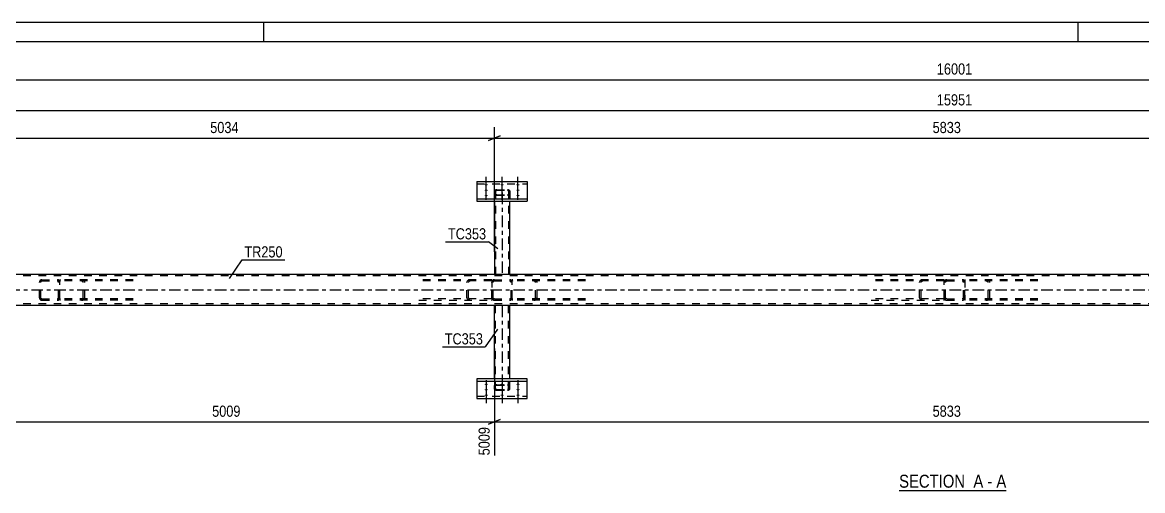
# Model space of a CAD drawing. Header units: millimetres. Extents: x 0 to 841, y 0 to 594.
# Drawn here: x 148.8 to 437.6, y 473.3 to 594 of the extents above; entities that cross this region are included whole.
import ezdxf

# ---------------------------------------------------------------- set-up
doc = ezdxf.new("R2010")
doc.units = ezdxf.units.MM
doc.linetypes.add('DXK_LINE_DOT2', pattern=[3.9198, 1.9599, -1.9599])
doc.linetypes.add('DXK_LINE_DOT3', pattern=[5.9187, 2.979, -0.9799, 0.9799, -0.9799])
doc.styles.add('Arial Narrow', font='ARIALN.TTF', dxfattribs={"height": 0.2})

# ---------------------------------------------------------------- blocks, each defined once
blk = doc.blocks.new('Unknown-122615563-1162')
at = {"color": 5, "linetype": 'Continuous'}
for p, q in [((841, 594), (0, 594)), ((211, 589), (211, 594)), ((421, 589), (421, 594)), ((836, 589), (5, 589))]:
    blk.add_line(p, q, dxfattribs=at)
blk = doc.blocks.new('Unknown-122615563-12 - 2973')
at = {"color": 6, "linetype": 'Continuous'}
blk.add_line((374.84, 473.31), (402.49, 473.31), dxfattribs=at)
at = {"color": 0, "linetype": 'Continuous'}
blk.add_wipeout([(392.95, 474.06), (392.95, 477.56), (374.84, 477.56), (374.84, 474.06)], dxfattribs=at)
at = {"color": 7, "linetype": 'Continuous', "style": 'Arial Narrow'}
blk.add_text('SECTION ', height=3.34, dxfattribs=at).set_placement((374.84, 474.06))
at = {"color": 0, "linetype": 'Continuous'}
blk.add_wipeout([(396.56, 474.06), (396.56, 477.56), (394, 477.56), (394, 474.06)], dxfattribs=at)
blk.add_wipeout([(398.88, 474.06), (398.88, 477.56), (397.61, 477.56), (397.61, 474.06)], dxfattribs=at)
at = {"color": 7, "linetype": 'Continuous', "style": 'Arial Narrow'}
blk.add_text('A', height=3.34, dxfattribs=at).set_placement((394, 474.06))
at = {"color": 0, "linetype": 'Continuous'}
blk.add_wipeout([(402.49, 474.06), (402.49, 477.56), (399.93, 477.56), (399.93, 474.06)], dxfattribs=at)
at = {"color": 7, "linetype": 'Continuous', "style": 'Arial Narrow'}
for s, p in [('A', (399.93, 474.06)), ('-', (397.61, 474.06))]:
    blk.add_text(s, height=3.34, dxfattribs=at).set_placement(p)
blk = doc.blocks.new('Part-122615563-3016 - 2973')
at = {"color": 2, "linetype": 'Continuous'}
for p, q in [((278.97, 502.13), (265.97, 502.13)), ((265.97, 502.13), (265.97, 497.08)), ((265.97, 501.53), (278.97, 501.53)), ((278.97, 497.08), (278.97, 502.13)), ((265.97, 497.08), (278.97, 497.08))]:
    blk.add_line(p, q, dxfattribs=at)
at = {"color": 7, "linetype": 'DXK_LINE_DOT2'}
blk.add_line((265.97, 497.69), (278.97, 497.69), dxfattribs=at)
blk = doc.blocks.new('Part-122615563-3025 - 2973')
at = {"color": 7, "linetype": 'DXK_LINE_DOT2'}
for p, q in [((391.91, 527.67), (391.78, 527.65)), ((391.78, 527.65), (391.78, 522.41)), ((391.91, 527.35), (391.78, 527.33)), ((410.63, 527.67), (391.91, 527.67)), ((410.63, 527.35), (391.91, 527.35)), ((397.67, 527.62), (397.33, 527.67)), ((397.33, 527.35), (397.5, 527.32)), ((397.74, 527.15), (397.77, 527.03)), ((397.77, 523.03), (397.77, 527.03)), ((398.2, 527.03), (398.14, 527.27)), ((398.2, 523.03), (398.2, 527.03)), ((397.77, 523.03), (397.74, 522.9)), ((398.14, 522.78), (398.2, 523.03)), ((391.78, 522.73), (391.91, 522.71)), ((391.91, 522.39), (391.78, 522.41)), ((410.63, 522.71), (391.91, 522.71)), ((410.63, 522.39), (391.91, 522.39)), ((397.5, 522.73), (397.33, 522.71)), ((397.33, 522.39), (397.67, 522.43))]:
    blk.add_line(p, q, dxfattribs=at)
for centre, radius, start, end in [((397.4, 526.94), 0.396, 31.9779, 75.1661), ((397.46, 526.85), 0.792, 31.9779, 75.1661), ((397.4, 523.11), 0.396, 284.8339, 328.0221), ((397.46, 523.2), 0.792, 284.8339, 328.0221)]:
    blk.add_arc(centre, radius, start, end, dxfattribs=at)
blk = doc.blocks.new('Part-122615563-3027 - 2973')
at = {"color": 7, "linetype": 'DXK_LINE_DOT2'}
for p, q in [((386.37, 527.67), (367.65, 527.67)), ((386.37, 527.35), (367.65, 527.35)), ((380.15, 527.27), (380.08, 527.03)), ((380.08, 523.03), (380.08, 527.03)), ((380.51, 527.03), (380.55, 527.15)), ((380.51, 523.03), (380.51, 527.03)), ((380.95, 527.67), (380.61, 527.62)), ((380.78, 527.32), (380.95, 527.35)), ((386.5, 527.65), (386.37, 527.67)), ((386.37, 527.35), (386.5, 527.33)), ((386.5, 522.41), (386.5, 527.65)), ((380.08, 523.03), (380.15, 522.78)), ((380.55, 522.9), (380.51, 523.03)), ((386.37, 522.71), (367.65, 522.71)), ((367.65, 522.39), (386.37, 522.39)), ((380.61, 522.43), (380.95, 522.39)), ((380.95, 522.71), (380.78, 522.73)), ((386.37, 522.71), (386.5, 522.73)), ((386.37, 522.39), (386.5, 522.41))]:
    blk.add_line(p, q, dxfattribs=at)
for centre, radius, start, end in [((380.82, 526.85), 0.792, 104.8339, 148.0221), ((380.88, 526.94), 0.396, 104.8339, 148.0221), ((380.88, 523.11), 0.396, 211.9779, 255.1661), ((380.82, 523.2), 0.792, 211.9779, 255.1661)]:
    blk.add_arc(centre, radius, start, end, dxfattribs=at)
blk = doc.blocks.new('Part-122615563-3030 - 2973')
at = {"color": 7, "linetype": 'DXK_LINE_DOT2'}
for p, q in [((275.25, 527.67), (275.11, 527.65)), ((275.11, 522.41), (275.11, 527.65)), ((275.25, 527.35), (275.11, 527.33)), ((293.97, 527.67), (275.25, 527.67)), ((293.97, 527.35), (275.25, 527.35)), ((281, 527.62), (280.67, 527.67)), ((280.67, 527.35), (280.83, 527.32)), ((281.07, 527.15), (281.1, 527.03)), ((281.1, 523.03), (281.1, 527.03)), ((281.54, 527.03), (281.47, 527.27)), ((281.54, 523.03), (281.54, 527.03)), ((281.1, 523.03), (281.07, 522.9)), ((281.47, 522.78), (281.54, 523.03)), ((275.11, 522.73), (275.25, 522.71)), ((275.25, 522.39), (275.11, 522.41)), ((293.97, 522.71), (275.25, 522.71)), ((293.97, 522.39), (275.25, 522.39)), ((280.83, 522.73), (280.67, 522.71)), ((280.67, 522.39), (281, 522.43))]:
    blk.add_line(p, q, dxfattribs=at)
for centre, radius, start, end in [((280.73, 526.94), 0.396, 31.9779, 75.1661), ((280.8, 526.85), 0.792, 31.9779, 75.1661), ((280.73, 523.11), 0.396, 284.8339, 328.0221), ((280.8, 523.2), 0.792, 284.8339, 328.0221)]:
    blk.add_arc(centre, radius, start, end, dxfattribs=at)
blk = doc.blocks.new('Part-122615563-3042 - 2973')
at = {"color": 2, "linetype": 'Continuous'}
for p, q in [((270.47, 502.13), (270.47, 521.03)), ((274.46, 521.03), (270.49, 521.03)), ((274.47, 502.13), (274.47, 521.03))]:
    blk.add_line(p, q, dxfattribs=at)
at = {"color": 7, "linetype": 'DXK_LINE_DOT2'}
for p, q in [((270.49, 521.03), (270.47, 521.03)), ((270.47, 521.03), (270.49, 521.03)), ((270.79, 499.44), (270.79, 521.03)), ((274.06, 521.03), (274.08, 521.03)), ((274.13, 521.03), (274.15, 521.03)), ((274.15, 499.44), (274.15, 521.03)), ((274.47, 521.03), (274.46, 521.03)), ((274.47, 521.03), (274.46, 521.03)), ((270.47, 502.13), (270.47, 499.44)), ((270.52, 500.46), (270.47, 500.37)), ((270.47, 499.44), (270.47, 500.37)), ((270.66, 500.53), (270.52, 500.46)), ((270.87, 500.58), (270.66, 500.53)), ((270.79, 500.37), (270.82, 500.42)), ((270.82, 500.42), (270.89, 500.45)), ((271.11, 500.59), (270.87, 500.58)), ((270.89, 500.45), (270.99, 500.47)), ((270.99, 500.47), (271.11, 500.48)), ((271.11, 500.59), (273.83, 500.59)), ((271.11, 500.48), (273.83, 500.48)), ((274.08, 500.58), (273.83, 500.59)), ((273.83, 500.48), (273.96, 500.47)), ((273.96, 500.47), (274.06, 500.45)), ((274.06, 500.45), (274.13, 500.42)), ((274.29, 500.53), (274.08, 500.58)), ((274.13, 500.42), (274.15, 500.37)), ((274.42, 500.46), (274.29, 500.53)), ((274.47, 500.37), (274.42, 500.46)), ((274.47, 499.44), (274.47, 502.13)), ((270.47, 499.44), (270.52, 499.36)), ((270.52, 499.36), (270.66, 499.29)), ((270.66, 499.29), (270.87, 499.24)), ((270.82, 499.4), (270.79, 499.44)), ((270.89, 499.37), (270.82, 499.4)), ((270.87, 499.24), (271.11, 499.22)), ((270.99, 499.34), (270.89, 499.37)), ((271.11, 499.33), (270.99, 499.34)), ((271.11, 499.33), (273.83, 499.33)), ((271.11, 499.22), (273.83, 499.22)), ((273.96, 499.34), (273.83, 499.33)), ((273.83, 499.22), (274.08, 499.24)), ((274.06, 499.37), (273.96, 499.34)), ((274.13, 499.4), (274.06, 499.37)), ((274.08, 499.24), (274.29, 499.29)), ((274.15, 499.44), (274.13, 499.4)), ((274.29, 499.29), (274.42, 499.36)), ((274.42, 499.36), (274.47, 499.44))]:
    blk.add_line(p, q, dxfattribs=at)
at = {"color": 7, "linetype": 'DXK_LINE_DOT3'}
blk.add_line((272.47, 521.03), (272.47, 499.91), dxfattribs=at)
blk = doc.blocks.new('Part-122615563-3044 - 2973')
at = {"color": 7, "linetype": 'DXK_LINE_DOT2'}
for p, q in [((269.88, 527.27), (269.83, 527.03)), ((269.83, 523.03), (269.83, 527.03)), ((270.15, 527.03), (270.18, 527.15)), ((270.15, 523.03), (270.15, 527.03)), ((270.47, 527.67), (270.23, 527.62)), ((270.35, 527.32), (270.47, 527.35)), ((270.47, 527.67), (274.47, 527.67)), ((270.47, 527.35), (274.47, 527.35)), ((274.72, 527.62), (274.47, 527.67)), ((274.47, 527.35), (274.6, 527.32)), ((274.77, 527.15), (274.79, 527.03)), ((274.79, 523.03), (274.79, 527.03)), ((275.11, 527.03), (275.07, 527.27)), ((275.11, 523.03), (275.11, 527.03)), ((269.83, 523.03), (269.88, 522.78)), ((270.18, 522.9), (270.15, 523.03)), ((274.79, 523.03), (274.77, 522.9)), ((275.07, 522.78), (275.11, 523.03)), ((270.23, 522.43), (270.47, 522.39)), ((270.47, 522.71), (270.35, 522.73)), ((270.47, 522.71), (274.47, 522.71)), ((270.47, 522.39), (274.47, 522.39)), ((274.6, 522.73), (274.47, 522.71)), ((274.47, 522.39), (274.72, 522.43))]:
    blk.add_line(p, q, dxfattribs=at)
for centre, radius, start, end in [((270.47, 527.03), 0.64, 112.5, 157.5), ((270.47, 527.03), 0.32, 112.5, 157.5), ((274.47, 527.03), 0.32, 22.5, 67.5), ((274.47, 527.03), 0.64, 22.5, 67.5), ((270.47, 523.03), 0.32, 202.5, 247.5), ((274.47, 523.03), 0.32, 292.5, 337.5), ((270.47, 523.03), 0.64, 202.5, 247.5), ((274.47, 523.03), 0.64, 292.5, 337.5)]:
    blk.add_arc(centre, radius, start, end, dxfattribs=at)
blk = doc.blocks.new('Part-122615563-3045 - 2973')
at = {"color": 7, "linetype": 'DXK_LINE_DOT2'}
for p, q in [((153.22, 527.27), (153.17, 527.03)), ((153.17, 523.03), (153.17, 527.03)), ((153.49, 527.03), (153.51, 527.15)), ((153.49, 523.03), (153.49, 527.03)), ((153.81, 527.67), (153.56, 527.62)), ((153.68, 527.32), (153.81, 527.35)), ((153.81, 527.67), (157.81, 527.67)), ((153.81, 527.35), (157.81, 527.35)), ((158.05, 527.62), (157.81, 527.67)), ((157.81, 527.35), (157.93, 527.32)), ((158.1, 527.15), (158.13, 527.03)), ((158.13, 523.03), (158.13, 527.03)), ((158.45, 527.03), (158.4, 527.27)), ((158.45, 523.03), (158.45, 527.03)), ((153.17, 523.03), (153.22, 522.78)), ((153.51, 522.9), (153.49, 523.03)), ((158.13, 523.03), (158.1, 522.9)), ((158.4, 522.78), (158.45, 523.03)), ((153.56, 522.43), (153.81, 522.39)), ((153.81, 522.71), (153.68, 522.73)), ((153.81, 522.71), (157.81, 522.71)), ((153.81, 522.39), (157.81, 522.39)), ((157.93, 522.73), (157.81, 522.71)), ((157.81, 522.39), (158.05, 522.43))]:
    blk.add_line(p, q, dxfattribs=at)
for centre, radius, start, end in [((153.81, 527.03), 0.64, 112.5, 157.5), ((153.81, 527.03), 0.32, 112.5, 157.5), ((157.81, 527.03), 0.32, 22.5, 67.5), ((157.81, 527.03), 0.64, 22.5, 67.5), ((153.81, 523.03), 0.32, 202.5, 247.5), ((157.81, 523.03), 0.32, 292.5, 337.5), ((153.81, 523.03), 0.64, 202.5, 247.5), ((157.81, 523.03), 0.64, 292.5, 337.5)]:
    blk.add_arc(centre, radius, start, end, dxfattribs=at)
blk = doc.blocks.new('Part-122615563-3046 - 2973')
at = {"color": 7, "linetype": 'DXK_LINE_DOT2'}
for p, q in [((386.55, 527.27), (386.5, 527.03)), ((386.5, 523.03), (386.5, 527.03)), ((386.82, 527.03), (386.85, 527.15)), ((386.82, 523.03), (386.82, 527.03)), ((387.14, 527.67), (386.9, 527.62)), ((387.02, 527.32), (387.14, 527.35)), ((387.14, 527.67), (391.14, 527.67)), ((387.14, 527.35), (391.14, 527.35)), ((391.39, 527.62), (391.14, 527.67)), ((391.14, 527.35), (391.26, 527.32)), ((391.44, 527.15), (391.46, 527.03)), ((391.46, 523.03), (391.46, 527.03)), ((391.78, 527.03), (391.73, 527.27)), ((391.78, 523.03), (391.78, 527.03)), ((386.5, 523.03), (386.55, 522.78)), ((386.85, 522.9), (386.82, 523.03)), ((391.46, 523.03), (391.44, 522.9)), ((391.73, 522.78), (391.78, 523.03)), ((386.9, 522.43), (387.14, 522.39)), ((387.14, 522.71), (387.02, 522.73)), ((387.14, 522.71), (391.14, 522.71)), ((387.14, 522.39), (391.14, 522.39)), ((391.26, 522.73), (391.14, 522.71)), ((391.14, 522.39), (391.39, 522.43))]:
    blk.add_line(p, q, dxfattribs=at)
for centre, radius, start, end in [((387.14, 527.03), 0.64, 112.5, 157.5), ((387.14, 527.03), 0.32, 112.5, 157.5), ((391.14, 527.03), 0.32, 22.5, 67.5), ((391.14, 527.03), 0.64, 22.5, 67.5), ((387.14, 523.03), 0.32, 202.5, 247.5), ((391.14, 523.03), 0.32, 292.5, 337.5), ((387.14, 523.03), 0.64, 202.5, 247.5), ((391.14, 523.03), 0.64, 292.5, 337.5)]:
    blk.add_arc(centre, radius, start, end, dxfattribs=at)
blk = doc.blocks.new('Part-122615563-3087 - 2973')
at = {"color": 7, "linetype": 'DXK_LINE_DOT2'}
for p, q in [((158.58, 527.67), (158.45, 527.65)), ((158.45, 522.41), (158.45, 527.65)), ((158.58, 527.35), (158.45, 527.33)), ((177.3, 527.67), (158.58, 527.67)), ((177.3, 527.35), (158.58, 527.35)), ((164.33, 527.62), (164, 527.67)), ((164, 527.35), (164.17, 527.32)), ((164.4, 527.15), (164.43, 527.03)), ((164.43, 523.03), (164.43, 527.03)), ((164.87, 527.03), (164.8, 527.27)), ((164.87, 523.03), (164.87, 527.03)), ((164.43, 523.03), (164.4, 522.9)), ((164.8, 522.78), (164.87, 523.03)), ((158.45, 522.73), (158.58, 522.71)), ((158.58, 522.39), (158.45, 522.41)), ((177.3, 522.71), (158.58, 522.71)), ((177.3, 522.39), (158.58, 522.39)), ((164.17, 522.73), (164, 522.71)), ((164, 522.39), (164.33, 522.43))]:
    blk.add_line(p, q, dxfattribs=at)
for centre, radius, start, end in [((164.07, 526.94), 0.396, 31.9779, 75.1661), ((164.13, 526.85), 0.792, 31.9779, 75.1661), ((164.07, 523.11), 0.396, 284.8339, 328.0221), ((164.13, 523.2), 0.792, 284.8339, 328.0221)]:
    blk.add_arc(centre, radius, start, end, dxfattribs=at)
blk = doc.blocks.new('Part-122615563-3093 - 2973')
at = {"color": 7, "linetype": 'DXK_LINE_DOT2'}
for p, q in [((270.52, 550.69), (270.47, 550.61)), ((270.47, 550.61), (270.47, 547.92)), ((270.47, 549.68), (270.52, 549.59)), ((270.66, 550.76), (270.52, 550.69)), ((270.52, 549.59), (270.66, 549.52)), ((270.87, 550.81), (270.66, 550.76)), ((270.66, 549.52), (270.87, 549.47)), ((270.79, 550.61), (270.82, 550.65)), ((270.79, 550.61), (270.79, 529.03)), ((270.82, 549.64), (270.79, 549.68)), ((270.82, 550.65), (270.89, 550.68)), ((270.89, 549.6), (270.82, 549.64)), ((271.11, 550.83), (270.87, 550.81)), ((270.87, 549.47), (271.11, 549.46)), ((270.89, 550.68), (270.99, 550.71)), ((270.99, 549.58), (270.89, 549.6)), ((270.99, 550.71), (271.11, 550.72)), ((271.11, 549.57), (270.99, 549.58)), ((271.11, 550.83), (273.83, 550.83)), ((271.11, 550.72), (273.83, 550.72)), ((271.11, 549.57), (273.83, 549.57)), ((271.11, 549.46), (273.83, 549.46)), ((274.08, 550.81), (273.83, 550.83)), ((273.83, 550.72), (273.96, 550.71)), ((273.96, 549.58), (273.83, 549.57)), ((273.83, 549.46), (274.08, 549.47)), ((273.96, 550.71), (274.06, 550.68)), ((274.06, 549.6), (273.96, 549.58)), ((274.06, 550.68), (274.13, 550.65)), ((274.13, 549.64), (274.06, 549.6)), ((274.29, 550.76), (274.08, 550.81)), ((274.08, 549.47), (274.29, 549.52)), ((274.13, 550.65), (274.15, 550.61)), ((274.15, 549.68), (274.13, 549.64)), ((274.15, 550.61), (274.15, 529.03)), ((274.42, 550.69), (274.29, 550.76)), ((274.29, 549.52), (274.42, 549.59)), ((274.47, 550.61), (274.42, 550.69)), ((274.42, 549.59), (274.47, 549.68)), ((274.47, 550.61), (274.47, 547.92)), ((270.49, 529.03), (270.47, 529.03)), ((270.47, 529.03), (270.49, 529.03)), ((274.13, 529.03), (274.15, 529.03)), ((274.46, 529.03), (274.47, 529.03)), ((274.47, 529.03), (274.46, 529.03))]:
    blk.add_line(p, q, dxfattribs=at)
at = {"color": 7, "linetype": 'DXK_LINE_DOT3'}
blk.add_line((272.47, 550.14), (272.47, 529.03), dxfattribs=at)
at = {"color": 2, "linetype": 'Continuous'}
for p, q in [((270.47, 547.92), (270.47, 529.03)), ((274.47, 529.03), (274.47, 547.92)), ((274.42, 529.03), (270.49, 529.03)), ((274.46, 529.03), (274.42, 529.03))]:
    blk.add_line(p, q, dxfattribs=at)
blk = doc.blocks.new('Bolt-122615563-3061 - 2973')
at = {"linetype": 'Continuous'}
for points in [[(268.37, 552), (268.28, 552), (268.19, 552.01), (268.11, 552.02), (268.05, 552.05), (267.99, 552.07), (267.95, 552.1), (267.94, 552.13), (267.94, 552.16), (267.95, 552.19), (267.99, 552.22), (268.05, 552.25), (268.11, 552.27), (268.19, 552.28), (268.28, 552.29), (268.37, 552.3), (268.46, 552.29), (268.55, 552.28), (268.63, 552.27), (268.7, 552.25), (268.75, 552.22), (268.79, 552.19), (268.81, 552.16), (268.81, 552.13), (268.79, 552.1), (268.75, 552.07), (268.7, 552.05), (268.63, 552.02), (268.55, 552.01), (268.46, 552)], [(272.47, 552), (272.38, 552), (272.29, 552.01), (272.21, 552.02), (272.15, 552.05), (272.09, 552.07), (272.05, 552.1), (272.04, 552.13), (272.04, 552.16), (272.05, 552.19), (272.09, 552.22), (272.15, 552.25), (272.21, 552.27), (272.29, 552.28), (272.38, 552.29), (272.47, 552.3), (272.56, 552.29), (272.65, 552.28), (272.73, 552.27), (272.8, 552.25), (272.85, 552.22), (272.89, 552.19), (272.91, 552.16), (272.91, 552.13), (272.89, 552.1), (272.85, 552.07), (272.8, 552.05), (272.73, 552.02), (272.65, 552.01), (272.56, 552)], [(276.57, 552), (276.48, 552), (276.39, 552.01), (276.31, 552.02), (276.25, 552.05), (276.19, 552.07), (276.15, 552.1), (276.14, 552.13), (276.14, 552.16), (276.15, 552.19), (276.19, 552.22), (276.25, 552.25), (276.31, 552.27), (276.39, 552.28), (276.48, 552.29), (276.57, 552.3), (276.66, 552.29), (276.75, 552.28), (276.83, 552.27), (276.9, 552.25), (276.95, 552.22), (276.99, 552.19), (277.01, 552.16), (277.01, 552.13), (276.99, 552.1), (276.95, 552.07), (276.9, 552.05), (276.83, 552.02), (276.75, 552.01), (276.66, 552)], [(268.37, 550.59), (268.28, 550.6), (268.19, 550.61), (268.11, 550.62), (268.05, 550.64), (267.99, 550.67), (267.95, 550.7), (267.94, 550.73), (267.94, 550.76), (267.95, 550.79), (267.99, 550.82), (268.05, 550.84), (268.11, 550.87), (268.19, 550.88), (268.28, 550.89), (268.37, 550.89), (268.46, 550.89), (268.55, 550.88), (268.63, 550.87), (268.7, 550.84), (268.75, 550.82), (268.79, 550.79), (268.81, 550.76), (268.81, 550.73), (268.79, 550.7), (268.75, 550.67), (268.7, 550.64), (268.63, 550.62), (268.55, 550.61), (268.46, 550.6)], [(268.37, 549.19), (268.28, 549.19), (268.19, 549.2), (268.11, 549.22), (268.05, 549.24), (267.99, 549.27), (267.95, 549.29), (267.94, 549.33), (267.94, 549.36), (267.95, 549.39), (267.99, 549.42), (268.05, 549.44), (268.11, 549.46), (268.19, 549.48), (268.28, 549.49), (268.37, 549.49), (268.46, 549.49), (268.55, 549.48), (268.63, 549.46), (268.7, 549.44), (268.75, 549.42), (268.79, 549.39), (268.81, 549.36), (268.81, 549.33), (268.79, 549.29), (268.75, 549.27), (268.7, 549.24), (268.63, 549.22), (268.55, 549.2), (268.46, 549.19)], [(272.47, 549.19), (272.38, 549.19), (272.29, 549.2), (272.21, 549.22), (272.15, 549.24), (272.09, 549.27), (272.05, 549.29), (272.04, 549.33), (272.04, 549.36), (272.05, 549.39), (272.09, 549.42), (272.15, 549.44), (272.21, 549.46), (272.29, 549.48), (272.38, 549.49), (272.47, 549.49), (272.56, 549.49), (272.65, 549.48), (272.73, 549.46), (272.8, 549.44), (272.85, 549.42), (272.89, 549.39), (272.91, 549.36), (272.91, 549.33), (272.89, 549.29), (272.85, 549.27), (272.8, 549.24), (272.73, 549.22), (272.65, 549.2), (272.56, 549.19)], [(276.57, 550.59), (276.48, 550.6), (276.39, 550.61), (276.31, 550.62), (276.25, 550.64), (276.19, 550.67), (276.15, 550.7), (276.14, 550.73), (276.14, 550.76), (276.15, 550.79), (276.19, 550.82), (276.25, 550.84), (276.31, 550.87), (276.39, 550.88), (276.48, 550.89), (276.57, 550.89), (276.66, 550.89), (276.75, 550.88), (276.83, 550.87), (276.9, 550.84), (276.95, 550.82), (276.99, 550.79), (277.01, 550.76), (277.01, 550.73), (276.99, 550.7), (276.95, 550.67), (276.9, 550.64), (276.83, 550.62), (276.75, 550.61), (276.66, 550.6)], [(276.57, 549.19), (276.48, 549.19), (276.39, 549.2), (276.31, 549.22), (276.25, 549.24), (276.19, 549.27), (276.15, 549.29), (276.14, 549.33), (276.14, 549.36), (276.15, 549.39), (276.19, 549.42), (276.25, 549.44), (276.31, 549.46), (276.39, 549.48), (276.48, 549.49), (276.57, 549.49), (276.66, 549.49), (276.75, 549.48), (276.83, 549.46), (276.9, 549.44), (276.95, 549.42), (276.99, 549.39), (277.01, 549.36), (277.01, 549.33), (276.99, 549.29), (276.95, 549.27), (276.9, 549.24), (276.83, 549.22), (276.75, 549.2), (276.66, 549.19)]]:
    blk.add_hatch(color=1, dxfattribs=at).paths.add_polyline_path(points)
at = {"color": 1, "linetype": 'Continuous'}
for p, q in [((268.37, 551.06), (268.37, 554.18)), ((268.37, 549.65), (268.37, 552.77)), ((272.47, 551.06), (272.47, 554.18)), ((276.57, 551.06), (276.57, 554.18)), ((276.57, 549.65), (276.57, 552.77)), ((268.37, 548.25), (268.37, 551.37)), ((272.47, 548.25), (272.47, 551.37)), ((276.57, 548.25), (276.57, 551.37))]:
    blk.add_line(p, q, dxfattribs=at)
blk = doc.blocks.new('Part-122615563-3084 - 2973')
at = {"color": 2, "linetype": 'Continuous'}
for p, q in [((270.49, 529.03), (145.17, 529.03)), ((503.82, 529.03), (274.46, 529.03)), ((270.49, 521.03), (145.17, 521.03)), ((503.82, 521.03), (274.46, 521.03))]:
    blk.add_line(p, q, dxfattribs=at)
at = {"color": 7, "linetype": 'DXK_LINE_DOT2'}
for p, q in [((633.11, 528.63), (145.17, 528.63)), ((274.46, 529.03), (270.49, 529.03)), ((633.11, 521.43), (145.17, 521.43)), ((274.46, 521.03), (270.49, 521.03))]:
    blk.add_line(p, q, dxfattribs=at)
at = {"color": 7, "linetype": 'DXK_LINE_DOT3'}
blk.add_line((145.17, 525.03), (633.11, 525.03), dxfattribs=at)
blk = doc.blocks.new('Bolt-122615563-3085 - 2973')
at = {"linetype": 'Continuous'}
for points in [[(268.37, 500.86), (268.46, 500.86), (268.55, 500.85), (268.63, 500.83), (268.7, 500.81), (268.75, 500.78), (268.79, 500.76), (268.81, 500.73), (268.81, 500.69), (268.79, 500.66), (268.75, 500.63), (268.7, 500.61), (268.63, 500.59), (268.55, 500.57), (268.46, 500.56), (268.37, 500.56), (268.28, 500.56), (268.19, 500.57), (268.11, 500.59), (268.05, 500.61), (267.99, 500.63), (267.95, 500.66), (267.94, 500.69), (267.94, 500.73), (267.95, 500.76), (267.99, 500.78), (268.05, 500.81), (268.11, 500.83), (268.19, 500.85), (268.28, 500.86)], [(272.47, 500.86), (272.56, 500.86), (272.65, 500.85), (272.73, 500.83), (272.8, 500.81), (272.85, 500.78), (272.89, 500.76), (272.91, 500.73), (272.91, 500.69), (272.89, 500.66), (272.85, 500.63), (272.8, 500.61), (272.73, 500.59), (272.65, 500.57), (272.56, 500.56), (272.47, 500.56), (272.38, 500.56), (272.29, 500.57), (272.21, 500.59), (272.15, 500.61), (272.09, 500.63), (272.05, 500.66), (272.04, 500.69), (272.04, 500.73), (272.05, 500.76), (272.09, 500.78), (272.15, 500.81), (272.21, 500.83), (272.29, 500.85), (272.38, 500.86)], [(276.57, 500.86), (276.66, 500.86), (276.75, 500.85), (276.83, 500.83), (276.9, 500.81), (276.95, 500.78), (276.99, 500.76), (277.01, 500.73), (277.01, 500.69), (276.99, 500.66), (276.95, 500.63), (276.9, 500.61), (276.83, 500.59), (276.75, 500.57), (276.66, 500.56), (276.57, 500.56), (276.48, 500.56), (276.39, 500.57), (276.31, 500.59), (276.25, 500.61), (276.19, 500.63), (276.15, 500.66), (276.14, 500.69), (276.14, 500.73), (276.15, 500.76), (276.19, 500.78), (276.25, 500.81), (276.31, 500.83), (276.39, 500.85), (276.48, 500.86)], [(268.37, 499.46), (268.46, 499.45), (268.55, 499.44), (268.63, 499.43), (268.7, 499.41), (268.75, 499.38), (268.79, 499.35), (268.81, 499.32), (268.81, 499.29), (268.79, 499.26), (268.75, 499.23), (268.7, 499.21), (268.63, 499.19), (268.55, 499.17), (268.46, 499.16), (268.37, 499.16), (268.28, 499.16), (268.19, 499.17), (268.11, 499.19), (268.05, 499.21), (267.99, 499.23), (267.95, 499.26), (267.94, 499.29), (267.94, 499.32), (267.95, 499.35), (267.99, 499.38), (268.05, 499.41), (268.11, 499.43), (268.19, 499.44), (268.28, 499.45)], [(268.37, 498.06), (268.46, 498.05), (268.55, 498.04), (268.63, 498.03), (268.7, 498.01), (268.75, 497.98), (268.79, 497.95), (268.81, 497.92), (268.81, 497.89), (268.79, 497.86), (268.75, 497.83), (268.7, 497.8), (268.63, 497.78), (268.55, 497.77), (268.46, 497.76), (268.37, 497.75), (268.28, 497.76), (268.19, 497.77), (268.11, 497.78), (268.05, 497.8), (267.99, 497.83), (267.95, 497.86), (267.94, 497.89), (267.94, 497.92), (267.95, 497.95), (267.99, 497.98), (268.05, 498.01), (268.11, 498.03), (268.19, 498.04), (268.28, 498.05)], [(272.47, 498.06), (272.56, 498.05), (272.65, 498.04), (272.73, 498.03), (272.8, 498.01), (272.85, 497.98), (272.89, 497.95), (272.91, 497.92), (272.91, 497.89), (272.89, 497.86), (272.85, 497.83), (272.8, 497.8), (272.73, 497.78), (272.65, 497.77), (272.56, 497.76), (272.47, 497.75), (272.38, 497.76), (272.29, 497.77), (272.21, 497.78), (272.15, 497.8), (272.09, 497.83), (272.05, 497.86), (272.04, 497.89), (272.04, 497.92), (272.05, 497.95), (272.09, 497.98), (272.15, 498.01), (272.21, 498.03), (272.29, 498.04), (272.38, 498.05)], [(276.57, 499.46), (276.66, 499.45), (276.75, 499.44), (276.83, 499.43), (276.9, 499.41), (276.95, 499.38), (276.99, 499.35), (277.01, 499.32), (277.01, 499.29), (276.99, 499.26), (276.95, 499.23), (276.9, 499.21), (276.83, 499.19), (276.75, 499.17), (276.66, 499.16), (276.57, 499.16), (276.48, 499.16), (276.39, 499.17), (276.31, 499.19), (276.25, 499.21), (276.19, 499.23), (276.15, 499.26), (276.14, 499.29), (276.14, 499.32), (276.15, 499.35), (276.19, 499.38), (276.25, 499.41), (276.31, 499.43), (276.39, 499.44), (276.48, 499.45)], [(276.57, 498.06), (276.66, 498.05), (276.75, 498.04), (276.83, 498.03), (276.9, 498.01), (276.95, 497.98), (276.99, 497.95), (277.01, 497.92), (277.01, 497.89), (276.99, 497.86), (276.95, 497.83), (276.9, 497.8), (276.83, 497.78), (276.75, 497.77), (276.66, 497.76), (276.57, 497.75), (276.48, 497.76), (276.39, 497.77), (276.31, 497.78), (276.25, 497.8), (276.19, 497.83), (276.15, 497.86), (276.14, 497.89), (276.14, 497.92), (276.15, 497.95), (276.19, 497.98), (276.25, 498.01), (276.31, 498.03), (276.39, 498.04), (276.48, 498.05)]]:
    blk.add_hatch(color=1, dxfattribs=at).paths.add_polyline_path(points)
at = {"color": 1, "linetype": 'Continuous'}
for p, q in [((268.37, 501.8), (268.37, 498.68)), ((268.37, 500.4), (268.37, 497.28)), ((272.47, 501.8), (272.47, 498.68)), ((276.57, 501.8), (276.57, 498.68)), ((276.57, 500.4), (276.57, 497.28)), ((268.37, 498.99), (268.37, 495.88)), ((272.47, 498.99), (272.47, 495.88)), ((276.57, 498.99), (276.57, 495.88))]:
    blk.add_line(p, q, dxfattribs=at)
blk = doc.blocks.new('Part-122615563-3088 - 2973')
at = {"color": 7, "linetype": 'DXK_LINE_DOT2'}
for p, q in [((269.7, 527.67), (250.98, 527.67)), ((269.7, 527.35), (250.98, 527.35)), ((263.48, 527.27), (263.41, 527.03)), ((263.41, 523.03), (263.41, 527.03)), ((263.85, 527.03), (263.88, 527.15)), ((263.85, 523.03), (263.85, 527.03)), ((264.28, 527.67), (263.95, 527.62)), ((264.11, 527.32), (264.28, 527.35)), ((269.83, 527.65), (269.7, 527.67)), ((269.7, 527.35), (269.83, 527.33)), ((269.83, 527.65), (269.83, 522.41)), ((263.41, 523.03), (263.48, 522.78)), ((263.88, 522.9), (263.85, 523.03)), ((269.7, 522.71), (250.98, 522.71)), ((250.98, 522.39), (269.7, 522.39)), ((263.95, 522.43), (264.28, 522.39)), ((264.28, 522.71), (264.11, 522.73)), ((269.7, 522.71), (269.83, 522.73)), ((269.7, 522.39), (269.83, 522.41))]:
    blk.add_line(p, q, dxfattribs=at)
for centre, radius, start, end in [((264.15, 526.85), 0.792, 104.8339, 148.0221), ((264.22, 526.94), 0.396, 104.8339, 148.0221), ((264.22, 523.11), 0.396, 211.9779, 255.1661), ((264.15, 523.2), 0.792, 211.9779, 255.1661)]:
    blk.add_arc(centre, radius, start, end, dxfattribs=at)
blk = doc.blocks.new('Part-122615563-3098 - 2973')
at = {"color": 2, "linetype": 'Continuous'}
for p, q in [((265.97, 552.97), (278.97, 552.97)), ((265.97, 552.97), (265.97, 547.92)), ((278.97, 552.97), (278.97, 547.92)), ((265.97, 548.52), (278.97, 548.52)), ((265.97, 547.92), (278.97, 547.92))]:
    blk.add_line(p, q, dxfattribs=at)
at = {"color": 7, "linetype": 'DXK_LINE_DOT2'}
blk.add_line((265.97, 552.37), (278.97, 552.37), dxfattribs=at)
blk = doc.blocks.new('StraightDimension-122615563-3177 - 2973')
at = {"color": 7, "linetype": 'Continuous'}
for p, q in [((131.27, 517.23), (131.27, 566.98)), ((270.47, 534.83), (270.47, 566.98)), ((132.77, 564.73), (129.77, 563.53)), ((131.27, 564.13), (270.47, 564.13)), ((268.97, 563.53), (271.97, 564.73))]:
    blk.add_line(p, q, dxfattribs=at)
at = {"color": 0}
blk.add_wipeout([(205.13, 564.88), (205.13, 569.08), (196.61, 569.08), (196.61, 564.88)], dxfattribs=at)
at = {"color": 3, "style": 'Arial Narrow'}
blk.add_text('5034', height=2.863, dxfattribs=at).set_placement((197.21, 565.48))
blk = doc.blocks.new('StraightDimension-122615563-3201 - 2973')
at = {"color": 7, "linetype": 'Continuous'}
for p, q in [((270.47, 534.83), (270.47, 566.98)), ((503.81, 531.93), (503.81, 566.98)), ((271.97, 564.73), (268.97, 563.53)), ((270.47, 564.13), (503.81, 564.13)), ((502.31, 563.53), (505.31, 564.73))]:
    blk.add_line(p, q, dxfattribs=at)
at = {"color": 0}
blk.add_wipeout([(391.4, 564.88), (391.4, 569.08), (382.88, 569.08), (382.88, 564.88)], dxfattribs=at)
at = {"color": 3, "style": 'Arial Narrow'}
blk.add_text('5833', height=2.863, dxfattribs=at).set_placement((383.48, 565.48))
blk = doc.blocks.new('StraightDimension-122615563-3239 - 2973')
at = {"color": 7, "linetype": 'Continuous'}
for p, q in [((132.27, 520.03), (132.27, 487.87)), ((270.47, 509.95), (270.47, 482.39)), ((133.77, 491.6), (130.77, 490.4)), ((268.97, 490.4), (271.97, 491.6)), ((132.27, 491), (270.47, 491))]:
    blk.add_line(p, q, dxfattribs=at)
at = {"color": 0}
blk.add_wipeout([(205.63, 491.75), (205.63, 495.95), (197.11, 495.95), (197.11, 491.75)], dxfattribs=at)
at = {"color": 0, "linetype": 'Continuous'}
for points in [[(131.67, 490.3), (127.47, 490.3), (127.47, 487.27), (131.67, 487.27)], [(269.87, 490.3), (265.67, 490.3), (265.67, 481.79), (269.87, 481.79)]]:
    blk.add_wipeout(points, dxfattribs=at)
at = {"color": 3, "style": 'Arial Narrow'}
blk.add_text('5009', height=2.863, dxfattribs=at).set_placement((197.71, 492.35))
at = {"color": 3, "linetype": 'Continuous', "style": 'Arial Narrow'}
for s, height, p in [('0', 2.86, (131.07, 487.87)), ('5009', 2.863, (269.27, 482.39))]:
    blk.add_text(s, height=height, rotation=90.0002, dxfattribs=at).set_placement(p)
blk = doc.blocks.new('StraightDimension-122615563-3256 - 2973')
at = {"color": 7, "linetype": 'Continuous'}
for p, q in [((503.81, 511.93), (503.81, 480.56)), ((270.47, 509.95), (270.47, 482.39)), ((271.97, 491.6), (268.97, 490.4)), ((502.31, 490.4), (505.31, 491.6)), ((270.47, 491), (503.81, 491))]:
    blk.add_line(p, q, dxfattribs=at)
at = {"color": 0}
blk.add_wipeout([(391.4, 491.75), (391.4, 495.95), (382.88, 495.95), (382.88, 491.75)], dxfattribs=at)
at = {"color": 0, "linetype": 'Continuous'}
blk.add_wipeout([(503.21, 490.3), (499.01, 490.3), (499.01, 479.96), (503.21, 479.96)], dxfattribs=at)
at = {"color": 3, "style": 'Arial Narrow'}
blk.add_text('5833', height=2.863, dxfattribs=at).set_placement((383.48, 492.35))
at = {"color": 3, "linetype": 'Continuous', "style": 'Arial Narrow'}
blk.add_text('10843', height=2.863, rotation=90.0002, dxfattribs=at).set_placement((502.61, 480.56))
blk = doc.blocks.new('StraightDimension-122615563-3346 - 2973')
at = {"color": 7, "linetype": 'Continuous'}
blk.add_line((131.27, 579.21), (647.01, 579.21), dxfattribs=at)
at = {"color": 0}
blk.add_wipeout([(394.31, 579.96), (394.31, 584.16), (383.97, 584.16), (383.97, 579.96)], dxfattribs=at)
at = {"color": 3, "style": 'Arial Narrow'}
blk.add_text('16001', height=2.863, dxfattribs=at).set_placement((384.57, 580.56))
blk = doc.blocks.new('StraightDimension-122615563-8943 - 2973')
at = {"color": 7, "linetype": 'Continuous'}
blk.add_line((132.27, 571.26), (646.01, 571.26), dxfattribs=at)
at = {"color": 0}
blk.add_wipeout([(394.31, 572.01), (394.31, 576.21), (383.97, 576.21), (383.97, 572.01)], dxfattribs=at)
at = {"color": 3, "style": 'Arial Narrow'}
blk.add_text('15951', height=2.863, dxfattribs=at).set_placement((384.57, 572.61))
blk = doc.blocks.new('Mark-122615563-3089 - 2973')
at = {"color": 0}
blk.add_wipeout([(268.37, 538.07), (268.37, 541.07), (258.5, 541.07), (258.5, 538.07)], dxfattribs=at)
blk.add_wipeout([(268.37, 538.07), (268.37, 541.07), (258.5, 541.07), (258.5, 538.07)], dxfattribs=at)
at = {"color": 30, "linetype": 'Continuous'}
for p in [(257.9, 537.47), (271.34, 535.67)]:
    blk.add_line(p, (268.97, 537.47), dxfattribs=at)
at = {"color": 3, "style": 'Arial Narrow'}
blk.add_text('TC353', height=2.863, dxfattribs=at).set_placement((258.5, 538.07))
blk = doc.blocks.new('Mark-122615563-3038 - 2973')
at = {"color": 0}
blk.add_wipeout([(267.54, 511), (267.54, 514), (257.68, 514), (257.68, 511)], dxfattribs=at)
blk.add_wipeout([(267.54, 511), (267.54, 514), (257.68, 514), (257.68, 511)], dxfattribs=at)
at = {"color": 30, "linetype": 'Continuous'}
for p in [(271.31, 514.93), (257.08, 510.4)]:
    blk.add_line(p, (268.14, 510.4), dxfattribs=at)
at = {"color": 3, "style": 'Arial Narrow'}
blk.add_text('TC353', height=2.863, dxfattribs=at).set_placement((257.68, 511))
blk = doc.blocks.new('Mark-122615563-3080 - 2973')
at = {"color": 0}
blk.add_wipeout([(215.89, 533.42), (215.89, 536.42), (206.02, 536.42), (206.02, 533.42)], dxfattribs=at)
blk.add_wipeout([(215.89, 533.42), (215.89, 536.42), (206.02, 536.42), (206.02, 533.42)], dxfattribs=at)
at = {"color": 30, "linetype": 'Continuous'}
for p, q in [((202.18, 527.96), (205.42, 532.82)), ((205.42, 532.82), (216.49, 532.82))]:
    blk.add_line(p, q, dxfattribs=at)
at = {"color": 3, "style": 'Arial Narrow'}
blk.add_text('TR250', height=2.863, dxfattribs=at).set_placement((206.02, 533.42))

msp = doc.modelspace()

# ---------------------------------------------------------------- block references
for name in ['Unknown-122615563-1162', 'Part-122615563-3098 - 2973', 'Bolt-122615563-3061 - 2973', 'Part-122615563-3093 - 2973', 'Part-122615563-3084 - 2973', 'Part-122615563-3045 - 2973', 'Part-122615563-3087 - 2973', 'Part-122615563-3088 - 2973', 'Part-122615563-3044 - 2973', 'Part-122615563-3030 - 2973', 'Part-122615563-3027 - 2973', 'Part-122615563-3046 - 2973', 'Part-122615563-3025 - 2973', 'Part-122615563-3042 - 2973', 'Part-122615563-3016 - 2973', 'Bolt-122615563-3085 - 2973']:
    msp.add_blockref(name, (0, 0))

# ---------------------------------------------------------------- next in the draw order: block references
for name in ['StraightDimension-122615563-3177 - 2973', 'Unknown-122615563-12 - 2973']:
    msp.add_blockref(name, (0, 0))

# ---------------------------------------------------------------- next in the draw order: block references
for name in ['StraightDimension-122615563-3201 - 2973', 'StraightDimension-122615563-3239 - 2973']:
    msp.add_blockref(name, (0, 0))

# ---------------------------------------------------------------- next in the draw order: block references
for name in ['StraightDimension-122615563-3346 - 2973', 'StraightDimension-122615563-3256 - 2973']:
    msp.add_blockref(name, (0, 0))

# ---------------------------------------------------------------- next in the draw order: block references
for name in ['StraightDimension-122615563-8943 - 2973', 'Mark-122615563-3038 - 2973']:
    msp.add_blockref(name, (0, 0))

# ---------------------------------------------------------------- next in the draw order: block references
for name in ['Mark-122615563-3089 - 2973', 'Mark-122615563-3080 - 2973']:
    msp.add_blockref(name, (0, 0))

doc.saveas('drawing.dxf')
